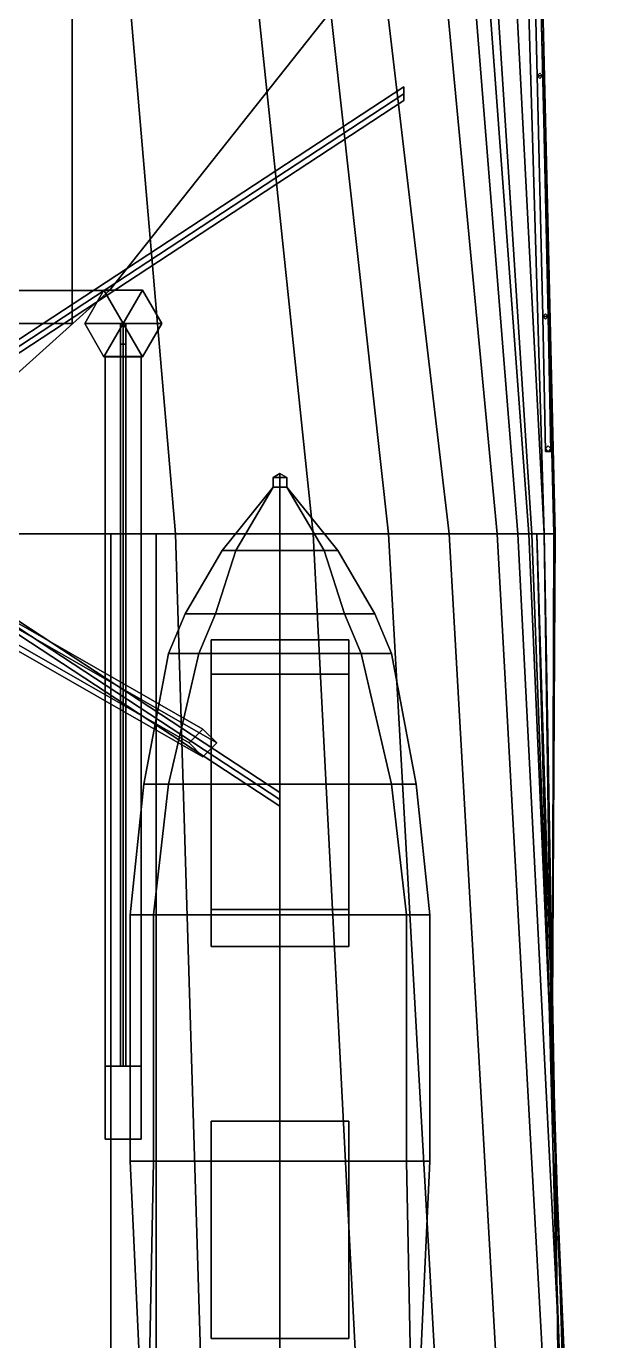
# Model space of a CAD drawing. Header units: millimetres. Extents: x -6 to 6, y -60 to 60.
# Drawn here: x 1.62 to 5.77, y 12.57 to 22.13 of the extents above; entities that cross this region are included whole.
import ezdxf

# ---------------------------------------------------------------- set-up
doc = ezdxf.new("R2010")
doc.units = ezdxf.units.MM
for name, color, linetype in [('boats', 3, 'Continuous'), ('h2', 7, 'Continuous'), ('railings', 6, 'Continuous')]:
    doc.layers.add(name, color=color, linetype=linetype)

msp = doc.modelspace()

# ---------------------------------------------------------------- linework, layer by layer
for points in [[(1.95, 19.97, 5.04), (1.95, 28.99, 5.04), (1.95, 28.99, 8.02), (1.95, 19.97, 8.02)], [(-4.51, 23.1, 8.02), (-2.22, 20.21, 8.02), (2.22, 20.21, 8.02), (4.51, 23.1, 8.02)], [(4.51, 23.1, 8.02), (2.22, 20.21, 8.02), (-2.22, 20.21, 8.02), (-4.51, 23.1, 8.02)], [(2.22, 20.21, 8.02), (4.51, 23.1, 8.02), (4.51, 23.1, 9.54), (2.22, 20.21, 9.54)], [(2.22, 20.21, 9.54), (4.51, 23.1, 9.54), (4.51, 23.1, 8.02), (2.22, 20.21, 8.02)], [(3.46, 16.56, 21.51), (3.46, 16.51, 21.46), (-4.36, 21.64, 21.46), (-4.36, 21.69, 21.51)], [(3.46, 16.51, 21.56), (3.46, 16.56, 21.51), (-4.36, 21.69, 21.51), (-4.36, 21.64, 21.56)], [(-3.46, 16.56, 21.51), (-3.46, 16.51, 21.56), (4.36, 21.64, 21.56), (4.36, 21.69, 21.51)], [(-3.46, 16.51, 21.46), (-3.46, 16.56, 21.51), (4.36, 21.69, 21.51), (4.36, 21.64, 21.46)], [(4.36, 21.64, 21.56), (4.36, 21.59, 21.51), (4.36, 21.64, 21.46), (4.36, 21.69, 21.51)], [(3.46, 16.51, 21.46), (3.46, 16.46, 21.51), (-4.36, 21.59, 21.51), (-4.36, 21.64, 21.46)], [(3.46, 16.46, 21.51), (3.46, 16.51, 21.56), (-4.36, 21.64, 21.56), (-4.36, 21.59, 21.51)], [(-3.46, 16.51, 21.56), (-3.46, 16.46, 21.51), (4.36, 21.59, 21.51), (4.36, 21.64, 21.56)], [(-3.46, 16.46, 21.51), (-3.46, 16.51, 21.46), (4.36, 21.64, 21.46), (4.36, 21.59, 21.51)], [(1.03, 19.14, 8.02), (2.22, 20.21, 8.02), (-2.22, 20.21, 8.02), (-1.03, 19.14, 8.02)], [(-1.03, 19.14, 8.02), (-2.22, 20.21, 8.02), (2.22, 20.21, 8.02), (1.03, 19.14, 8.02)], [(1.03, 19.14, 9.54), (2.22, 20.21, 9.54), (2.22, 20.21, 8.02), (1.03, 19.14, 8.02)], [(1.03, 19.14, 8.02), (2.22, 20.21, 8.02), (2.22, 20.21, 9.54), (1.03, 19.14, 9.54)], [(2.18, 20.2125, 5.1), (2.04, 19.97, 5.1), (2.04, 19.97, 10.83), (2.18, 20.2125, 10.83)], [(2.18, 20.2125, 10.83), (2.04, 19.97, 10.83), (2.32, 19.97, 11.61)], [(2.46, 20.2125, 5.1), (2.18, 20.2125, 5.1), (2.18, 20.2125, 10.83), (2.46, 20.2125, 10.83)], [(2.46, 20.2125, 10.83), (2.18, 20.2125, 10.83), (2.32, 19.97, 11.61)], [(2.6, 19.97, 10.83), (2.46, 20.2125, 10.83), (2.32, 19.97, 11.61)], [(2.6, 19.97, 5.1), (2.46, 20.2125, 5.1), (2.46, 20.2125, 10.83), (2.6, 19.97, 10.83)], [(-1.95, 19.97, 5.04), (1.95, 19.97, 5.04), (1.95, 19.97, 8.02), (-1.95, 19.97, 8.02)], [(2.04, 19.97, 5.1), (2.18, 19.7275, 5.1), (2.18, 19.7275, 10.83), (2.04, 19.97, 10.83)], [(2.04, 19.97, 10.83), (2.18, 19.7275, 10.83), (2.32, 19.97, 11.61)], [(2.18, 19.7275, 10.83), (2.46, 19.7275, 10.83), (2.32, 19.97, 11.61)], [(2.3, 14.57, 12.8), (2.32, 14.57, 12.82), (2.32, 19.97, 11.53), (2.3, 19.97, 11.51)], [(2.32, 14.57, 12.78), (2.3, 14.57, 12.8), (2.3, 19.97, 11.51), (2.32, 19.97, 11.49)], [(2.46, 19.7275, 10.83), (2.6, 19.97, 10.83), (2.32, 19.97, 11.61)], [(2.32, 14.57, 12.82), (2.34, 14.57, 12.8), (2.34, 19.97, 11.51), (2.32, 19.97, 11.53)], [(2.34, 14.57, 12.8), (2.32, 14.57, 12.78), (2.32, 19.97, 11.49), (2.34, 19.97, 11.51)], [(2.46, 19.7275, 5.1), (2.6, 19.97, 5.1), (2.6, 19.97, 10.83), (2.46, 19.7275, 10.83)], [(2.3, 14.57, 12.43), (2.32, 14.57, 12.45), (2.32, 19.82, 10.89), (2.3, 19.82, 10.87)], [(2.32, 14.57, 12.41), (2.3, 14.57, 12.43), (2.3, 19.82, 10.87), (2.32, 19.82, 10.85)], [(2.32, 14.57, 12.45), (2.34, 14.57, 12.43), (2.34, 19.82, 10.87), (2.32, 19.82, 10.89)], [(2.34, 14.57, 12.43), (2.32, 14.57, 12.41), (2.32, 19.82, 10.85), (2.34, 19.82, 10.87)], [(2.18, 19.7275, 5.1), (2.46, 19.7275, 5.1), (2.46, 19.7275, 10.83), (2.18, 19.7275, 10.83)], [(2.19, 14.57, 12.1897), (2.19, 19.73, 6.35), (2.45, 19.73, 6.35), (2.45, 14.57, 12.1897)], [(2.45, 14.57, 12.5061), (2.45, 19.73, 6.75), (2.19, 19.73, 6.75), (2.19, 14.57, 12.5061)], [(2.19, 19.73, 6.75), (2.19, 19.73, 6.35), (2.19, 14.57, 12.1897), (2.19, 14.57, 12.5061)], [(2.45, 14.57, 12.1897), (2.45, 19.73, 6.35), (2.45, 19.73, 6.75), (2.45, 14.57, 12.5061)], [(2.9, 17.02, 3.34), (2.8, 16.92, 3.34), (-0.1, 18.58, 23.13), (0, 18.68, 23.13)], [(3, 16.92, 3.34), (2.9, 17.02, 3.34), (0, 18.68, 23.13), (0.1, 18.58, 23.13)], [(2.8, 16.92, 3.34), (2.9, 16.82, 3.34), (0, 18.48, 23.13), (-0.1, 18.58, 23.13)], [(2.9, 16.82, 3.34), (3, 16.92, 3.34), (0.1, 18.58, 23.13), (0, 18.48, 23.13)], [(2.23, -3.21, 3.38), (2.23, 18.44, 3.38), (-2.23, 18.44, 3.38), (-2.23, -3.21, 3.38)], [(2.23, -22.69, 2.84), (2.23, 18.44, 2.86), (2.23, 18.44, 3.38), (2.23, -22.69, 3.38)], [(3.46, 16.51, 21.56), (3.46, 16.46, 21.51), (3.46, 16.51, 21.46), (3.46, 16.56, 21.51)], [(2.19, 14.57, 12.89), (2.19, 14.57, 12.11), (2.19, 14.04, 12.11), (2.19, 14.04, 12.89)], [(2.19, 14.04, 12.11), (2.19, 14.57, 12.11), (2.45, 14.57, 12.11), (2.45, 14.04, 12.11)], [(2.45, 14.04, 12.89), (2.45, 14.57, 12.89), (2.19, 14.57, 12.89), (2.19, 14.04, 12.89)], [(2.45, 14.57, 12.89), (2.45, 14.57, 12.11), (2.19, 14.57, 12.11), (2.19, 14.57, 12.89)], [(2.45, 14.04, 12.11), (2.45, 14.57, 12.11), (2.45, 14.57, 12.89), (2.45, 14.04, 12.89)], [(2.19, 14.04, 12.89), (2.19, 14.04, 12.11), (2.45, 14.04, 12.11), (2.45, 14.04, 12.89)]]:
    msp.add_3dface(points)
at = {"layer": 'boats'}
for points in [[(3.51, 18.85, 7.25), (3.46, 18.88, 7.25), (3.41, 18.85, 7.25), (3.51, 18.85, 7.25)], [(3.46, 18.88, 6.57), (3.41, 18.85, 6.49), (3.41, 18.85, 7.25), (3.46, 18.88, 7.25)], [(3.41, 18.78, 6.34), (3.41, 18.85, 6.49), (3.46, 18.88, 6.57), (3.46, 18.78, 6.34)], [(3.41, 18.78, 7.25), (3.41, 18.85, 7.25), (3.41, 18.85, 6.49), (3.41, 18.78, 6.34)], [(3.51, 18.85, 7.25), (3.41, 18.85, 7.25), (3.41, 18.78, 7.25), (3.51, 18.78, 7.25)], [(3.51, 18.85, 6.49), (3.46, 18.88, 6.57), (3.46, 18.88, 7.25), (3.51, 18.85, 7.25)], [(3.46, 18.78, 6.34), (3.46, 18.88, 6.57), (3.51, 18.85, 6.49), (3.51, 18.78, 6.34)], [(3.51, 18.78, 6.34), (3.51, 18.85, 6.49), (3.51, 18.85, 7.25), (3.51, 18.78, 7.25)], [(3.51, 18.78, 7.25), (3.41, 18.78, 7.25), (3.04, 18.32, 7.19), (3.88, 18.32, 7.19)], [(3.04, 18.32, 7.19), (3.41, 18.78, 7.25), (3.41, 18.78, 6.34), (3.14, 18.32, 5.72)], [(3.14, 18.32, 5.72), (3.41, 18.78, 6.34), (3.46, 18.78, 6.34), (3.46, 18.32, 5.7)], [(3.46, 18.32, 5.7), (3.46, 18.78, 6.34), (3.51, 18.78, 6.34), (3.78, 18.32, 5.72)], [(3.78, 18.32, 5.72), (3.51, 18.78, 6.34), (3.51, 18.78, 7.25), (3.88, 18.32, 7.19)], [(3.88, 18.32, 7.19), (3.04, 18.32, 7.19), (2.77, 17.86, 7.18), (4.15, 17.86, 7.18)], [(2.77, 17.86, 7.18), (3.04, 18.32, 7.19), (3.14, 18.32, 5.72), (2.99, 17.86, 5.47)], [(2.99, 17.86, 5.47), (3.14, 18.32, 5.72), (3.46, 18.32, 5.7), (3.46, 17.86, 5.44)], [(3.46, 17.86, 5.44), (3.46, 18.32, 5.7), (3.78, 18.32, 5.72), (3.93, 17.86, 5.47)], [(3.93, 17.86, 5.47), (3.78, 18.32, 5.72), (3.88, 18.32, 7.19), (4.15, 17.86, 7.18)], [(4.15, 17.86, 7.18), (2.77, 17.86, 7.18), (2.65, 17.57, 7.16), (4.27, 17.57, 7.16)], [(2.65, 17.57, 7.16), (2.77, 17.86, 7.18), (2.99, 17.86, 5.47), (2.87, 17.57, 5.39)], [(2.87, 17.57, 5.39), (2.99, 17.86, 5.47), (3.46, 17.86, 5.44), (3.46, 17.57, 5.35)], [(3.46, 17.57, 5.35), (3.46, 17.86, 5.44), (3.93, 17.86, 5.47), (4.05, 17.57, 5.39)], [(4.05, 17.57, 5.39), (3.93, 17.86, 5.47), (4.15, 17.86, 7.18), (4.27, 17.57, 7.16)], [(2.96, 17.42, 7.48), (2.96, 17.67, 7.28), (2.96, 15.44, 7.19), (2.96, 15.71, 7.42)], [(3.96, 17.42, 7.48), (3.96, 17.67, 7.28), (2.96, 17.67, 7.28), (2.96, 17.42, 7.48)], [(2.96, 17.67, 7.28), (2.96, 17.67, 7.16), (2.96, 15.44, 7), (2.96, 15.44, 7.19)], [(3.96, 17.67, 7.28), (3.96, 17.67, 7.16), (2.96, 17.67, 7.16), (2.96, 17.67, 7.28)], [(3.96, 15.44, 7.19), (3.96, 17.67, 7.28), (3.96, 17.42, 7.48), (3.96, 15.71, 7.42)], [(3.96, 15.44, 7), (3.96, 17.67, 7.16), (3.96, 17.67, 7.28), (3.96, 15.44, 7.19)], [(4.27, 17.57, 7.16), (2.65, 17.57, 7.16), (2.47, 16.62, 7.11), (4.45, 16.62, 7.11)], [(2.47, 16.62, 7.11), (2.65, 17.57, 7.16), (2.87, 17.57, 5.39), (2.65, 16.62, 5.24)], [(2.65, 16.62, 5.24), (2.87, 17.57, 5.39), (3.46, 17.57, 5.35), (3.46, 16.62, 5.2)], [(3.46, 16.62, 5.2), (3.46, 17.57, 5.35), (4.05, 17.57, 5.39), (4.27, 16.62, 5.24)], [(4.27, 16.62, 5.24), (4.05, 17.57, 5.39), (4.27, 17.57, 7.16), (4.45, 16.62, 7.11)], [(3.96, 15.71, 7.42), (3.96, 17.42, 7.48), (2.96, 17.42, 7.48), (2.96, 15.71, 7.42)], [(4.45, 16.62, 7.11), (2.47, 16.62, 7.11), (2.37, 15.67, 7.04), (4.55, 15.67, 7.04)], [(2.37, 15.67, 7.04), (2.47, 16.62, 7.11), (2.65, 16.62, 5.24), (2.54, 15.67, 5.22)], [(2.54, 15.67, 5.22), (2.65, 16.62, 5.24), (3.46, 16.62, 5.2), (3.46, 15.67, 5.17)], [(3.46, 15.67, 5.17), (3.46, 16.62, 5.2), (4.27, 16.62, 5.24), (4.38, 15.67, 5.22)], [(4.38, 15.67, 5.22), (4.27, 16.62, 5.24), (4.45, 16.62, 7.11), (4.55, 15.67, 7.04)], [(2.96, 15.71, 7.42), (2.96, 15.44, 7.19), (3.96, 15.44, 7.19), (3.96, 15.71, 7.42)], [(4.55, 15.67, 7.04), (2.37, 15.67, 7.04), (2.37, 13.88, 6.76), (4.55, 13.88, 6.76)], [(2.37, 13.88, 6.76), (2.37, 15.67, 7.04), (2.54, 15.67, 5.22), (2.54, 13.88, 5.22)], [(2.54, 13.88, 5.22), (2.54, 15.67, 5.22), (3.46, 15.67, 5.17), (3.46, 13.88, 5.17)], [(3.46, 13.88, 5.17), (3.46, 15.67, 5.17), (4.38, 15.67, 5.22), (4.38, 13.88, 5.22)], [(4.38, 13.88, 5.22), (4.38, 15.67, 5.22), (4.55, 15.67, 7.04), (4.55, 13.88, 6.76)], [(2.96, 15.44, 7.19), (2.96, 15.44, 7), (3.96, 15.44, 7), (3.96, 15.44, 7.19)], [(2.96, 14.17, 7.44), (2.96, 14.17, 6.78), (2.96, 12.59, 6.63), (2.96, 12.59, 7.45)], [(3.96, 14.17, 7.44), (3.96, 14.17, 6.78), (2.96, 14.17, 6.78), (2.96, 14.17, 7.44)], [(3.96, 12.59, 7.45), (3.96, 14.17, 7.44), (2.96, 14.17, 7.44), (2.96, 12.59, 7.45)], [(3.96, 12.59, 6.63), (3.96, 14.17, 6.78), (3.96, 14.17, 7.44), (3.96, 12.59, 7.45)], [(4.55, 13.88, 6.76), (2.37, 13.88, 6.76), (2.49, 11.32, 6.51), (4.43, 11.32, 6.51)], [(2.49, 11.32, 6.51), (2.37, 13.88, 6.76), (2.54, 13.88, 5.22), (2.49, 11.32, 5.79)], [(2.49, 11.32, 5.79), (2.54, 13.88, 5.22), (3.46, 13.88, 5.17), (3.46, 11.32, 5.79)], [(3.46, 11.32, 5.79), (3.46, 13.88, 5.17), (4.38, 13.88, 5.22), (4.43, 11.32, 5.79)], [(4.43, 11.32, 5.79), (4.38, 13.88, 5.22), (4.55, 13.88, 6.76), (4.43, 11.32, 6.51)], [(2.96, 12.59, 7.45), (2.96, 12.59, 6.63), (3.96, 12.59, 6.63), (3.96, 12.59, 7.45)]]:
    msp.add_3dface(points, dxfattribs=at)
at = {"layer": 'h2'}
for points in [[(0, 18.44, 5.12), (0, 29.64, 5.08), (5.2, 29.64, 4.89), (5.46, 18.44, 4.93)], [(2.7, 18.44, -3.5), (1.74, 29.64, -3.54), (0.95, 29.64, -3.83), (1.32, 18.44, -3.79)], [(3.7, 18.44, -2.97), (2.53, 29.64, -3.01), (1.74, 29.64, -3.54), (2.7, 18.44, -3.5)], [(4.25, 18.44, -2.45), (3.01, 29.64, -2.49), (2.53, 29.64, -3.01), (3.7, 18.44, -2.97)], [(4.69, 18.44, -1.74), (3.37, 29.64, -1.97), (3.01, 29.64, -2.49), (4.25, 18.44, -2.45)], [(5.04, 18.44, -0.6), (3.98, 29.64, -0.48), (3.37, 29.64, -1.97), (4.69, 18.44, -1.74)], [(5.19, 18.44, 1.3), (4.29, 29.64, 1.26), (3.98, 29.64, -0.48), (5.04, 18.44, -0.6)], [(5.27, 18.44, 2.08), (4.44, 29.64, 2.04), (4.29, 29.64, 1.26), (5.19, 18.44, 1.3)], [(5.29, 18.44, 2.63), (4.57, 29.64, 2.59), (4.44, 29.64, 2.04), (5.27, 18.44, 2.08)], [(5.38, 18.44, 3.57), (4.8, 29.64, 3.53), (4.57, 29.64, 2.59), (5.29, 18.44, 2.63)], [(5.38, 18.44, 4.38), (5.05, 29.64, 4.34), (4.8, 29.64, 3.53), (5.38, 18.44, 3.57)], [(5.45, 18.44, 4.84), (5.18, 29.64, 4.8), (5.05, 29.64, 4.34), (5.38, 18.44, 4.38)], [(5.2, 29.64, 4.89), (5.18, 29.64, 4.8), (5.45, 18.44, 4.84), (5.46, 18.44, 4.93)], [(0, 7, 2.88), (0, 18.44, 3.02), (2.56, 18.44, 3.02), (2.56, 7, 2.83)], [(0, 18.44, 5.12), (5.46, 18.44, 4.93), (2.56, 18.44, 3.02), (0, 18.44, 3.02)], [(3.05, 7, -3.35), (2.7, 18.44, -3.5), (1.32, 18.44, -3.79), (0.99, 7, -3.75)], [(2.56, 7, 2.83), (2.56, 18.44, 3.02), (5.3273, 18.44, 3.02), (5.68, 7, 2.66)], [(2.56, 18.44, 3.02), (5.38, 18.44, 4.38), (5.38, 18.44, 3.57), (5.3273, 18.44, 3.02)], [(5.46, 18.44, 4.93), (5.45, 18.44, 4.84), (5.38, 18.44, 4.38), (2.56, 18.44, 3.02)], [(4.29, 7, -2.93), (3.7, 18.44, -2.97), (2.7, 18.44, -3.5), (3.05, 7, -3.35)], [(4.89, 7, -2.41), (4.25, 18.44, -2.45), (3.7, 18.44, -2.97), (4.29, 7, -2.93)], [(5.34, 7, -1.7), (4.69, 18.44, -1.74), (4.25, 18.44, -2.45), (4.89, 7, -2.41)], [(5.67, 7, -0.71), (5.04, 18.44, -0.6), (4.69, 18.44, -1.74), (5.34, 7, -1.7)], [(5.77, 7, 0.42), (5.19, 18.44, 1.3), (5.04, 18.44, -0.6), (5.67, 7, -0.71)], [(5.76, 7, 1.49), (5.27, 18.44, 2.08), (5.19, 18.44, 1.3), (5.77, 7, 0.42)], [(5.72, 7, 1.95), (5.29, 18.44, 2.63), (5.27, 18.44, 2.08), (5.76, 7, 1.49)], [(5.68, 7, 2.66), (5.3273, 18.44, 3.02), (5.29, 18.44, 2.63), (5.72, 7, 1.95)]]:
    msp.add_3dface(points, dxfattribs=at)
at = {"layer": 'railings'}
for points in [[(5.37, 21.77, 6.03), (5.34, 22.99, 6.03), (5.3, 22.99, 6.03), (5.33, 21.77, 6.03)], [(5.33, 21.77, 6.03), (5.3, 22.99, 6.03), (5.34, 22.99, 6.03), (5.37, 21.77, 6.03)], [(5.35, 21.79, 5.07), (5.33, 21.77, 5.07), (5.33, 21.77, 6.03), (5.35, 21.79, 6.03)], [(5.37, 21.77, 5.07), (5.35, 21.79, 5.07), (5.35, 21.79, 6.03), (5.37, 21.77, 6.03)], [(5.33, 21.77, 5.07), (5.35, 21.75, 5.07), (5.35, 21.75, 6.03), (5.33, 21.77, 6.03)], [(5.37, 20.02, 6.03), (5.33, 21.77, 6.03), (5.37, 21.77, 6.03), (5.41, 20.02, 6.03)], [(5.41, 20.02, 6.03), (5.37, 21.77, 6.03), (5.33, 21.77, 6.03), (5.37, 20.02, 6.03)], [(5.35, 21.75, 5.07), (5.37, 21.77, 5.07), (5.37, 21.77, 6.03), (5.35, 21.75, 6.03)], [(5.39, 20.04, 5.07), (5.37, 20.02, 5.07), (5.37, 20.02, 6.03), (5.39, 20.04, 6.03)], [(5.37, 20.02, 5.07), (5.39, 20, 5.07), (5.39, 20, 6.03), (5.37, 20.02, 6.03)], [(5.43, 19.04, 6.03), (5.41, 20.02, 6.03), (5.37, 20.02, 6.03), (5.39, 19.04, 6.03)], [(5.39, 19.04, 6.03), (5.37, 20.02, 6.03), (5.41, 20.02, 6.03), (5.43, 19.04, 6.03)], [(5.41, 20.02, 5.07), (5.39, 20.04, 5.07), (5.39, 20.04, 6.03), (5.41, 20.02, 6.03)], [(5.39, 20, 5.07), (5.41, 20.02, 5.07), (5.41, 20.02, 6.03), (5.39, 20, 6.03)], [(5.41, 19.08, 5.07), (5.39, 19.06, 5.07), (5.39, 19.06, 6.03), (5.41, 19.08, 6.03)], [(5.39, 19.06, 5.07), (5.41, 19.04, 5.07), (5.41, 19.04, 6.03), (5.39, 19.06, 6.03)], [(5.43, 19.06, 5.07), (5.41, 19.08, 5.07), (5.41, 19.08, 6.03), (5.43, 19.06, 6.03)], [(5.41, 19.04, 5.07), (5.43, 19.06, 5.07), (5.43, 19.06, 6.03), (5.41, 19.04, 6.03)], [(5.38, 18.44, 3.57), (5.46, 14, 3.57), (5.46, 13.3558, 2.9292), (5.3273, 18.44, 3.02)], [(5.3273, 18.44, 3.02), (5.46, 13.3558, 2.9292), (5.46, 14, 3.57), (5.38, 18.44, 3.57)], [(5.38, 18.44, 4.38), (5.44, 14.4, 4.38), (5.46, 14, 3.57), (5.38, 18.44, 3.57)], [(5.38, 18.44, 3.57), (5.46, 14, 3.57), (5.44, 14.4, 4.38), (5.38, 18.44, 4.38)], [(5.38, 18.44, 4.38), (5.44, 14.4, 4.38), (5.44, 14.51, 4.84), (5.45, 18.44, 4.84)], [(5.45, 18.44, 4.84), (5.44, 14.51, 4.84), (5.44, 14.4, 4.38), (5.38, 18.44, 4.38)], [(5.46, 18.44, 4.93), (5.44, 14.57, 4.93), (5.44, 14.51, 4.84), (5.45, 18.44, 4.84)], [(5.45, 18.44, 4.84), (5.44, 14.51, 4.84), (5.44, 14.57, 4.93), (5.46, 18.44, 4.93)], [(5.46, 13.3558, 2.9292), (5.68, 7, 2.66), (5.55, 7, 3.58), (5.46, 14, 3.57)], [(5.46, 14, 3.57), (5.55, 7, 3.58), (5.68, 7, 2.66), (5.46, 13.3558, 2.9292)]]:
    msp.add_3dface(points, dxfattribs=at)

doc.saveas('drawing.dxf')
